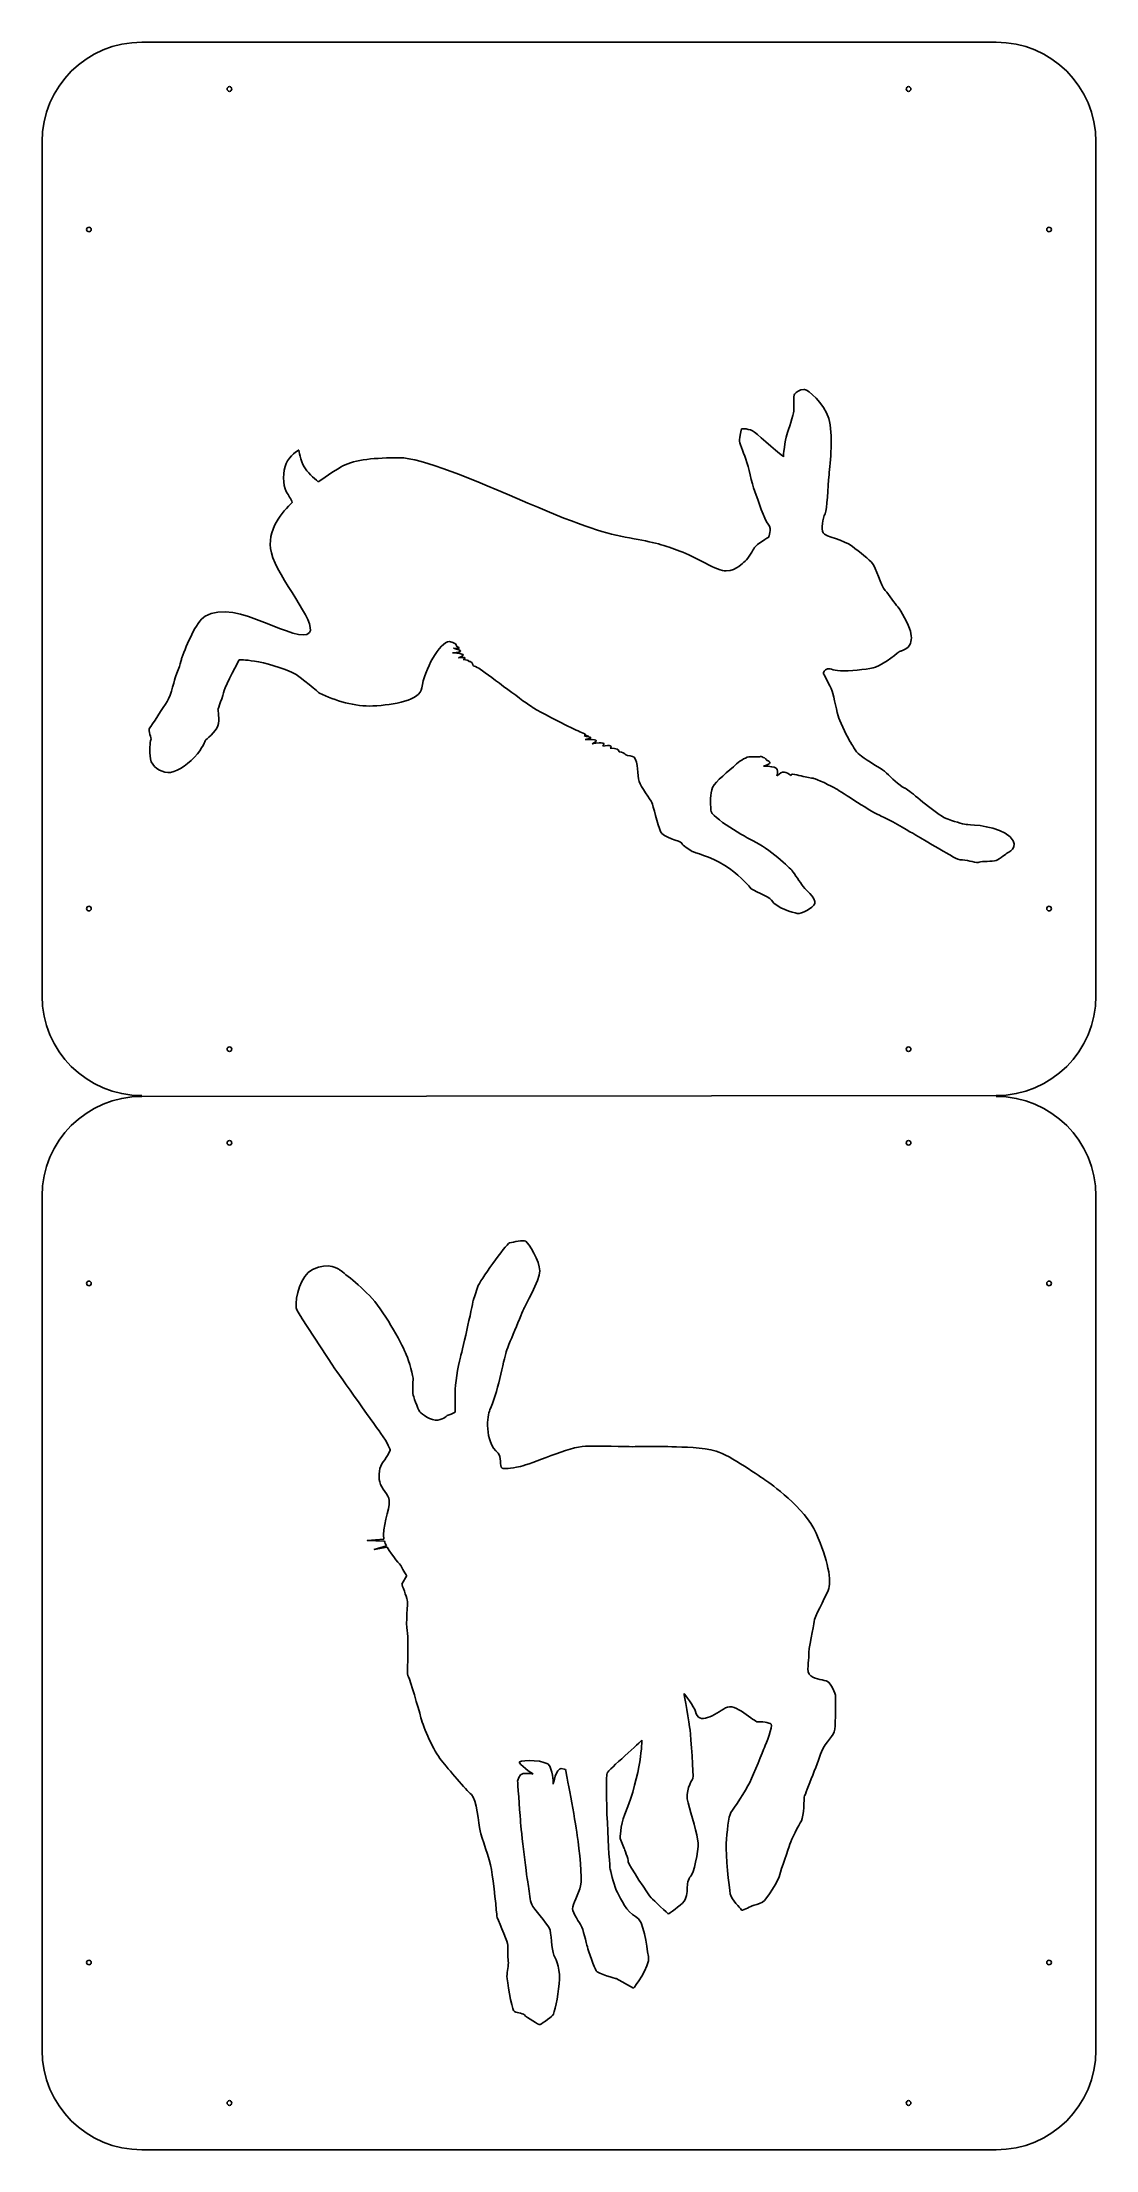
# Model space of a CAD drawing. Extents: x 0 to 127, y 0 to 254.
import ezdxf

# ---------------------------------------------------------------- set-up
doc = ezdxf.new("R2010")
doc.units = 0
doc.layers.get('0').update_dxf_attribs({"linetype": 'CONTINUOUS'})

msp = doc.modelspace()

# ---------------------------------------------------------------- linework, layer by layer
at = {"color": 7}
for points in [[(114.976281, 254.000006), (12.023712, 254.000006)], [(0, 241.98089), (0, 139.067659)], [(127, 139.067659), (127, 241.98089)], [(12.023712, 126.953922), (114.976281, 127.048545)], [(0, 12.01915), (0, 114.932325)], [(127, 114.932325), (127, 12.01915)], [(31.277581, 100.25664), (35.077431, 94.438268)], [(49.779826, 91.294885), (49.779826, 88.887279)], [(41.188115, 73.593422), (39.176114, 73.438168), (41.253751, 73.358226)], [(41.495048, 72.80095), (40.034749, 72.332661), (41.582563, 72.638122)], [(43.949778, 69.224726), (43.354109, 68.154667)], [(69.680836, 37.523933), (70.165954, 36.320182)], [(69.188144, 20.637032), (71.290184, 19.500075)], [(114.976281, 0.000006), (12.023712, 0.000006)]]:
    msp.add_lwpolyline(points, dxfattribs=at)
for points in [[(22.86, 248.355561), (22.86, 248.355561)], [(104.704444, 248.355561), (104.704444, 248.355561)], [(5.926667, 231.422228), (5.926667, 231.422228)], [(121.637778, 231.422228), (121.637778, 231.422228)], [(91.789321, 212.147309), (91.789321, 212.147309)], [(85.328265, 167.890234), (86.474794, 167.890234)], [(5.926667, 149.577781), (5.926667, 149.577781)], [(121.637778, 149.577781), (121.637778, 149.577781)], [(22.86, 132.64445), (22.86, 132.64445)], [(104.704444, 132.64445), (104.704444, 132.64445)], [(22.86, 121.355561), (22.86, 121.355561)], [(104.704444, 121.355561), (104.704444, 121.355561)], [(5.926667, 104.422228), (5.926667, 104.422228)], [(121.637778, 104.422228), (121.637778, 104.422228)], [(5.926667, 22.577782), (5.926667, 22.577782)], [(121.637778, 22.577781), (121.637778, 22.577781)], [(22.86, 5.64445), (22.86, 5.64445)], [(104.704444, 5.64445), (104.704444, 5.64445)]]:
    msp.add_lwpolyline(points, close=True, dxfattribs=at)
for points in [[(12.023712, 254.000006), (5.361991, 254.000006), (0, 248.640087), (0, 241.98089)], [(127, 241.98089), (127, 248.640087), (121.638006, 254.000006), (114.976281, 254.000006)], [(22.295556, 248.355561), (22.295556, 248.51143), (22.421912, 248.637786), (22.577778, 248.637786)], [(22.577778, 248.073333), (22.421912, 248.073333), (22.295556, 248.19969), (22.295556, 248.355561)], [(22.577778, 248.637786), (22.733643, 248.637786), (22.86, 248.51143), (22.86, 248.355561)], [(22.86, 248.355561), (22.86, 248.19969), (22.733643, 248.073333), (22.577778, 248.073333)], [(104.14, 248.355561), (104.14, 248.51143), (104.266357, 248.637786), (104.422222, 248.637786)], [(104.422222, 248.073333), (104.266357, 248.073333), (104.14, 248.19969), (104.14, 248.355561)], [(104.422222, 248.637786), (104.578088, 248.637786), (104.704444, 248.51143), (104.704444, 248.355561)], [(104.704444, 248.355561), (104.704444, 248.19969), (104.578088, 248.073333), (104.422222, 248.073333)], [(5.362222, 231.422228), (5.362222, 231.578096), (5.488577, 231.704453), (5.644444, 231.704453)], [(5.644444, 231.14), (5.488577, 231.14), (5.362222, 231.266357), (5.362222, 231.422228)], [(5.644444, 231.704453), (5.800311, 231.704453), (5.926667, 231.578096), (5.926667, 231.422228)], [(5.926667, 231.422228), (5.926667, 231.266357), (5.800311, 231.14), (5.644444, 231.14)], [(121.073333, 231.422228), (121.073333, 231.578096), (121.19969, 231.704453), (121.355556, 231.704453)], [(121.355556, 231.14), (121.19969, 231.14), (121.073333, 231.266357), (121.073333, 231.422228)], [(121.355556, 231.704453), (121.511421, 231.704453), (121.637778, 231.578096), (121.637778, 231.422228)], [(121.637778, 231.422228), (121.637778, 231.266357), (121.511421, 231.14), (121.355556, 231.14)], [(90.679615, 211.595081), (90.496793, 211.392493), (90.635218, 209.900743), (90.600717, 209.520284)], [(91.789321, 212.147309), (91.327385, 212.140261), (90.851001, 211.785111), (90.679615, 211.595081)], [(91.881363, 212.144679), (91.850783, 212.147414), (91.820119, 212.147835), (91.789321, 212.147309)], [(94.797645, 208.64461), (94.199245, 210.507667), (92.370579, 212.100185), (91.881363, 212.144679)], [(90.600717, 209.520284), (90.566115, 209.139721), (89.960874, 207.276664), (89.743458, 206.693407)], [(94.839719, 201.844325), (94.972885, 203.312092), (95.395952, 206.781553), (94.797645, 208.64461)], [(84.039735, 206.05966), (84.015012, 205.787859), (84.464476, 204.703916), (84.815478, 203.740305)], [(84.271144, 207.408672), (84.271144, 207.408672), (84.064348, 206.331461), (84.039735, 206.05966)], [(85.877859, 206.987928), (85.264943, 207.481987), (84.271144, 207.408672), (84.271144, 207.408672)], [(89.338483, 204.042715), (89.338483, 204.042715), (86.490783, 206.493868), (85.877859, 206.987928)], [(89.743458, 206.693407), (89.526135, 206.110254), (89.338492, 204.042715), (89.338483, 204.042715)], [(29.403412, 203.222263), (29.031903, 202.318609), (28.977197, 200.633106), (29.427083, 199.845788)], [(30.944397, 204.850019), (30.944397, 204.850019), (29.776511, 204.129599), (29.403412, 203.222263)], [(31.562362, 202.825186), (31.167594, 203.509316), (30.944389, 204.850019), (30.944397, 204.850019)], [(43.025019, 203.919122), (40.241061, 203.919122), (37.675571, 203.699914), (36.256298, 202.935631)], [(58.526833, 198.45996), (51.757994, 201.353105), (45.808985, 203.919122), (43.025019, 203.919122)], [(84.815478, 203.740305), (85.16659, 202.77659), (85.492776, 200.938882), (85.888377, 199.861566)], [(33.274262, 201.000206), (32.69658, 201.50572), (31.955127, 202.144326), (31.562362, 202.825186)], [(36.256298, 202.935631), (35.569433, 202.565797), (34.402051, 201.796402), (33.274262, 201.000206)], [(94.36113, 197.174059), (94.627874, 197.697887), (94.706562, 200.376452), (94.839719, 201.844325)], [(30.147608, 198.53622), (29.027965, 197.460376), (26.93768, 195.227421), (27.631033, 192.453831)], [(29.427083, 199.845788), (29.715916, 199.340442), (29.979529, 198.971754), (30.147608, 198.53622)], [(70.80995, 194.255144), (67.919325, 194.746047), (65.295671, 195.566815), (58.526833, 198.45996)], [(85.888377, 199.861566), (86.283886, 198.784249), (87.022183, 196.493821), (87.513512, 195.893418)], [(87.513512, 195.893418), (88.004832, 195.29291), (87.56873, 194.365589), (87.56873, 194.365589)], [(94.119202, 194.857334), (93.84624, 195.293962), (94.094269, 196.650127), (94.36113, 197.174059)], [(76.868673, 192.672092), (75.121842, 193.327086), (73.70299, 193.763819), (70.80995, 194.255144)], [(85.875233, 193.108615), (85.656867, 192.781065), (85.165437, 191.80052), (84.728704, 191.47297)], [(87.56873, 194.365589), (87.56873, 194.365589), (86.0936, 193.436164), (85.875233, 193.108615)], [(97.611383, 193.274283), (96.68343, 193.983869), (94.392156, 194.420601), (94.119202, 194.857334)], [(100.085883, 191.181078), (99.703847, 191.617811), (98.539436, 192.564592), (97.611383, 193.274283)], [(27.631033, 192.453831), (28.395308, 189.397016), (33.164658, 184.031996), (32.21715, 182.847705)], [(82.435646, 190.271218), (81.462043, 190.196325), (78.615495, 192.017098), (76.868673, 192.672092)], [(84.728704, 191.47297), (84.376642, 191.208953), (83.854927, 190.380401), (82.435646, 190.271218)], [(101.595304, 187.922937), (101.104085, 188.468748), (100.46802, 190.744451), (100.085883, 191.181078)], [(32.21715, 182.847705), (30.907052, 181.210062), (23.285575, 187.118894), (19.660548, 184.812057)], [(103.125763, 185.958586), (102.798213, 186.340727), (102.086633, 187.377021), (101.595304, 187.922937)], [(104.653587, 183.010744), (104.489817, 183.775026), (103.453312, 185.57655), (103.125763, 185.958586)], [(19.660548, 184.812057), (18.459533, 184.047879), (17.478146, 181.427061), (16.823148, 179.789418)], [(104.380103, 181.101615), (104.853239, 181.683925), (104.817366, 182.246566), (104.653587, 183.010744)], [(45.754608, 176.186792), (46.063325, 178.348262), (47.937431, 181.756399), (49.083741, 181.756399)], [(49.083741, 181.756399), (49.274869, 181.756399), (49.4681, 181.687502), (49.664899, 181.569693)], [(49.593903, 180.956984), (50.672793, 180.657309), (50.773982, 180.539185), (49.470305, 180.394238)], [(49.470305, 180.394238), (50.980879, 180.298098), (51.086915, 180.174189), (50.167159, 179.815714)], [(49.880531, 181.222579), (50.365649, 180.986541), (50.468202, 180.881671), (49.593903, 180.956984)], [(49.664899, 181.569693), (49.861808, 181.45199), (50.062402, 181.283692), (49.880531, 181.222579)], [(100.451409, 178.698111), (101.495167, 179.066473), (103.362432, 180.591462), (103.362432, 180.591462)], [(103.362432, 180.591462), (103.362432, 180.591462), (104.086213, 180.73988), (104.380103, 181.101615)], [(16.823148, 179.789418), (16.823148, 179.789418), (16.603839, 178.699899), (16.057923, 177.498989)], [(21.953607, 175.860715), (22.117377, 176.461222), (23.754915, 179.571156), (23.754915, 179.571156)], [(23.754915, 179.571156), (23.754915, 179.571156), (24.465132, 179.572208), (25.611459, 179.408118)], [(25.611459, 179.408118), (26.75777, 179.244343), (29.153708, 178.537702), (30.142349, 178.043327)], [(30.142349, 178.043327), (31.23408, 177.497516), (33.416272, 175.532008), (33.416272, 175.532008)], [(50.167159, 179.815714), (51.141713, 179.92332), (51.090382, 179.795939), (50.737798, 179.586934)], [(50.737798, 179.586934), (51.163482, 179.588722), (51.37207, 179.50836), (51.43466, 179.379192)], [(51.43466, 179.379192), (51.681739, 179.34164), (51.783449, 179.255387), (51.839619, 179.155671)], [(51.839619, 179.155671), (51.911356, 179.065106), (51.938393, 178.962234), (51.942179, 178.848002)], [(51.942179, 178.848002), (52.361132, 178.761223), (52.575821, 178.570205), (52.794187, 178.424627)], [(52.794187, 178.424627), (54.104285, 177.551161), (58.199073, 174.386426), (59.181612, 173.785918)], [(94.153384, 177.935512), (94.153384, 177.935512), (94.281391, 178.425258), (94.663536, 178.47985)], [(95.210504, 175.805492), (94.937542, 176.515183), (94.153384, 177.935512), (94.153384, 177.935512)], [(94.663536, 178.47985), (95.045573, 178.534442), (95.409205, 178.224774), (96.664707, 178.224774)], [(96.664707, 178.224774), (97.920209, 178.224774), (99.832805, 178.479745), (100.451409, 178.698111)], [(16.057923, 177.498989), (16.057923, 177.498989), (15.511165, 175.206246), (15.074432, 174.551147)], [(21.188373, 173.567657), (21.188373, 173.567657), (21.789827, 175.260312), (21.953607, 175.860715)], [(33.416272, 175.532008), (35.272278, 174.658647), (37.784653, 173.894891), (39.858916, 174.004179)], [(39.858916, 174.004179), (42.430305, 174.139448), (45.536242, 174.658332), (45.754608, 176.186792)], [(96.028323, 172.531573), (95.75547, 173.132081), (95.483467, 175.095801), (95.210504, 175.805492)], [(15.074432, 174.551147), (14.646223, 173.90888), (13.165303, 171.602779), (12.947046, 171.329821)], [(21.188373, 171.603305), (21.406748, 172.367588), (21.188373, 173.567657), (21.188373, 173.567657)], [(59.181612, 173.785918), (59.795799, 173.410719), (62.761728, 171.828088), (64.36729, 171.103671)], [(12.947046, 171.329821), (12.728671, 171.056968), (13.219268, 170.073478), (13.110076, 169.909808)], [(19.660548, 169.854585), (19.660548, 169.854585), (21.005349, 170.962616), (21.188373, 171.603305)], [(64.36729, 171.103671), (64.688427, 170.958724), (64.985052, 170.827242), (65.19826, 170.722371)], [(65.19826, 170.722371), (65.48658, 170.602985), (65.692215, 170.509264), (65.329752, 170.493591)], [(65.329752, 170.493591), (65.979693, 170.381568), (66.060055, 170.346436), (65.316599, 170.385775)], [(65.316599, 170.385775), (66.231609, 170.260709), (66.437993, 170.170144), (65.445456, 169.965031)], [(97.503563, 169.528508), (97.066931, 170.074319), (96.301285, 171.93117), (96.028323, 172.531573)], [(13.110076, 169.909808), (13.001002, 169.746033), (12.891087, 168.544807), (13.054858, 167.61675)], [(15.12965, 165.981105), (16.003015, 165.926513), (17.313736, 166.743284), (18.350981, 167.835011)], [(18.350981, 167.835011), (19.388116, 168.926738), (19.660548, 169.854585), (19.660548, 169.854585)], [(65.445456, 169.965031), (66.892498, 169.97881), (67.140317, 169.878673), (66.286946, 169.449619)], [(66.286946, 169.449619), (67.661619, 169.663883), (67.933319, 169.54944), (67.564949, 169.176135)], [(67.564949, 169.176135), (68.477022, 169.307196), (68.750717, 169.180447), (68.477443, 168.90528)], [(68.477443, 168.90528), (69.272019, 168.907068), (69.52163, 168.761386), (69.539823, 168.476647)], [(69.539823, 168.476647), (69.976135, 168.45298), (70.180828, 168.290046), (70.352382, 168.116384)], [(70.352382, 168.116384), (70.523945, 167.942722), (71.224594, 168.007937), (71.354284, 167.835011)], [(71.354284, 167.835011), (71.845613, 167.179912), (71.738113, 165.706043), (71.956479, 164.887169)], [(83.69262, 167.017189), (84.156592, 167.453816), (84.946128, 167.890234), (85.328265, 167.890234)], [(86.474794, 167.890234), (86.583977, 167.926628), (86.735765, 167.891391), (86.916576, 167.806085)], [(86.916576, 167.806085), (87.097395, 167.720779), (87.307549, 167.584984), (87.353099, 167.437933)], [(98.539646, 168.108495), (98.048318, 168.490636), (97.503563, 169.528508), (97.503563, 169.528508)], [(101.269227, 166.307182), (100.614229, 166.743915), (99.030866, 167.726354), (98.539646, 168.108495)], [(13.054858, 167.61675), (13.218527, 166.688798), (14.256294, 166.035697), (15.12965, 165.981105)], [(80.800001, 164.179792), (81.127551, 164.94397), (82.764668, 166.143828), (83.69262, 167.017189)], [(87.353099, 167.437933), (87.771529, 167.26648), (88.023875, 167.081983), (86.956025, 166.759483)], [(86.956025, 166.759483), (88.549276, 166.711202), (88.821809, 166.525969), (88.549587, 165.594546)], [(88.549587, 165.594546), (89.313137, 166.231238), (89.60261, 166.109958), (90.250977, 165.626102)], [(90.250977, 165.626102), (90.245423, 165.886438), (90.600086, 165.783986), (90.963618, 165.689213)], [(90.963618, 165.689213), (91.302317, 165.605801), (91.650264, 165.528594), (91.957618, 165.465693)], [(91.957618, 165.465693), (92.572537, 165.33989), (93.025266, 165.271099), (93.025266, 165.271099)], [(93.025266, 165.271099), (93.243633, 165.271099), (95.156329, 164.341674), (95.702246, 164.014124)], [(103.396621, 164.450646), (102.577844, 165.051049), (101.924326, 165.870449), (101.269227, 166.307182)], [(71.956479, 164.887169), (72.09785, 164.357136), (73.375121, 162.648808), (73.484304, 162.37585)], [(80.57911, 161.450211), (80.57911, 162.329673), (80.472451, 163.41551), (80.800001, 164.179792)], [(95.702246, 164.014124), (96.248061, 163.686574), (100.232723, 161.067649), (101.106188, 160.740205)], [(104.598369, 163.688047), (103.670417, 164.397738), (104.21539, 163.850139), (103.396621, 164.450646)], [(109.184485, 160.356275), (108.038066, 160.738417), (105.526321, 162.978461), (104.598369, 163.688047)], [(73.484304, 162.37585), (73.593487, 162.102892), (74.24533, 159.598725), (74.520388, 158.883669)], [(85.712195, 157.73714), (85.013759, 158.065847), (80.57911, 160.576746), (80.57911, 161.450211)], [(101.106188, 160.740205), (101.979545, 160.412655), (104.217385, 159.047549), (104.927071, 158.665408)], [(111.585359, 159.701492), (111.148626, 159.701492), (110.330804, 159.974134), (109.184485, 160.356275)], [(74.520388, 158.883669), (74.79335, 158.174083), (76.977747, 157.736614), (77.08693, 157.463656)], [(90.406131, 154.134514), (90.187756, 154.461959), (87.568209, 156.863674), (85.712195, 157.73714)], [(104.927071, 158.665408), (105.636666, 158.283267), (109.076034, 156.20868), (109.239704, 156.154088)], [(116.663221, 158.228885), (115.353127, 159.538874), (112.021987, 159.701492), (111.585359, 159.701492)], [(116.279291, 156.264534), (116.279291, 156.264534), (117.973314, 156.918687), (116.663221, 158.228885)], [(77.08693, 157.463656), (77.196113, 157.190698), (77.959133, 156.701056), (78.341279, 156.482795)], [(78.341279, 156.482795), (78.547124, 156.365092), (80.51116, 155.855886), (82.272607, 154.789298)], [(109.239704, 156.154088), (109.403483, 156.099497), (110.166394, 155.444082), (110.930575, 155.444082)], [(110.930575, 155.444082), (111.694858, 155.444082), (112.6226, 155.006823), (112.95015, 155.170598)], [(112.95015, 155.170598), (113.277594, 155.334373), (114.532991, 155.225084), (114.969724, 155.388859)], [(114.969724, 155.388859), (115.406457, 155.552529), (116.279291, 156.264534), (116.279291, 156.264534)], [(82.272607, 154.789298), (83.780236, 153.876387), (85.124625, 152.396734), (85.275672, 152.170163)], [(91.607879, 152.388424), (91.458203, 152.641397), (90.624497, 153.806965), (90.406131, 154.134514)], [(5.362222, 149.577781), (5.362222, 149.733652), (5.488576, 149.860008), (5.644444, 149.860008)], [(5.644444, 149.860008), (5.80031, 149.860008), (5.926667, 149.733652), (5.926667, 149.577781)], [(85.275672, 152.170163), (85.603112, 151.678838), (87.525183, 151.141547), (87.894807, 150.587111)], [(87.894807, 150.587111), (88.549797, 149.604567), (90.514473, 149.113243), (91.005692, 149.00406)], [(91.005692, 149.00406), (91.497012, 148.894876), (92.899144, 149.627498), (93.135703, 150.203182)], [(93.135703, 150.203182), (93.37217, 150.778971), (91.757554, 152.135346), (91.607879, 152.388424)], [(121.073333, 149.577781), (121.073333, 149.733652), (121.199687, 149.860008), (121.355556, 149.860008)], [(121.355556, 149.860008), (121.511421, 149.860008), (121.637778, 149.733652), (121.637778, 149.577781)], [(5.644444, 149.295556), (5.488576, 149.295556), (5.362222, 149.421912), (5.362222, 149.577781)], [(5.926667, 149.577781), (5.926667, 149.421912), (5.80031, 149.295556), (5.644444, 149.295556)], [(121.355556, 149.295556), (121.199687, 149.295556), (121.073333, 149.421912), (121.073333, 149.577781)], [(121.637778, 149.577781), (121.637778, 149.421912), (121.511421, 149.295556), (121.355556, 149.295556)], [(0, 139.067659), (0, 132.40849), (5.361991, 127.048545), (12.023712, 127.048545)], [(114.976281, 127.048545), (121.637998, 127.048545), (127, 132.40849), (127, 139.067659)], [(22.295556, 132.64445), (22.295556, 132.800319), (22.421911, 132.926675), (22.577777, 132.926675)], [(22.577777, 132.362222), (22.421911, 132.362222), (22.295556, 132.488579), (22.295556, 132.64445)], [(22.577777, 132.926675), (22.733645, 132.926675), (22.86, 132.800319), (22.86, 132.64445)], [(22.86, 132.64445), (22.86, 132.488579), (22.733645, 132.362222), (22.577777, 132.362222)], [(104.14, 132.64445), (104.14, 132.800319), (104.266357, 132.926675), (104.422222, 132.926675)], [(104.422222, 132.362222), (104.266357, 132.362222), (104.14, 132.488579), (104.14, 132.64445)], [(104.422222, 132.926675), (104.578088, 132.926675), (104.704444, 132.800319), (104.704444, 132.64445)], [(104.704444, 132.64445), (104.704444, 132.488579), (104.578088, 132.362222), (104.422222, 132.362222)], [(0, 114.932325), (0, 121.591493), (5.361991, 126.953922), (12.023712, 126.953922)], [(114.976281, 126.953922), (121.637998, 126.953922), (127, 121.591493), (127, 114.932325)], [(22.295556, 121.355561), (22.295556, 121.51143), (22.421911, 121.637786), (22.577777, 121.637786)], [(22.577777, 121.073333), (22.421911, 121.073333), (22.295556, 121.19969), (22.295556, 121.355561)], [(22.577777, 121.637786), (22.733645, 121.637786), (22.86, 121.51143), (22.86, 121.355561)], [(22.86, 121.355561), (22.86, 121.19969), (22.733645, 121.073333), (22.577777, 121.073333)], [(104.14, 121.355561), (104.14, 121.51143), (104.266357, 121.637786), (104.422222, 121.637786)], [(104.422222, 121.073333), (104.266357, 121.073333), (104.14, 121.19969), (104.14, 121.355561)], [(104.422222, 121.637786), (104.578088, 121.637786), (104.704444, 121.51143), (104.704444, 121.355561)], [(104.704444, 121.355561), (104.704444, 121.19969), (104.578088, 121.073333), (104.422222, 121.073333)], [(56.345861, 109.285399), (55.860742, 109.151602), (52.667606, 104.57043), (52.505935, 104.035348)], [(58.28623, 109.486094), (57.962888, 109.686684), (56.830979, 109.419196), (56.345861, 109.285399)], [(59.98404, 105.941426), (59.98404, 107.078383), (58.609677, 109.285399), (58.28623, 109.486094)], [(35.805109, 106.075223), (35.805109, 106.075223), (34.592417, 107.078383), (32.57116, 106.075223)], [(5.362222, 104.422228), (5.362222, 104.578096), (5.488577, 104.704453), (5.644444, 104.704453)], [(5.644444, 104.14), (5.488577, 104.14), (5.362222, 104.266357), (5.362222, 104.422228)], [(5.644444, 104.704453), (5.800311, 104.704453), (5.926667, 104.578096), (5.926667, 104.422228)], [(5.926667, 104.422228), (5.926667, 104.266357), (5.800311, 104.14), (5.644444, 104.14)], [(32.57116, 106.075223), (31.157143, 105.373316), (30.46912, 102.798148), (30.630791, 101.460496)], [(39.766735, 102.597453), (38.068925, 104.470082), (35.805109, 106.075223), (35.805109, 106.075223)], [(58.124559, 101.527394), (58.124559, 101.527394), (59.98404, 104.804469), (59.98404, 105.941426)], [(121.073333, 104.422228), (121.073333, 104.578096), (121.19969, 104.704453), (121.355556, 104.704453)], [(121.355556, 104.14), (121.19969, 104.14), (121.073333, 104.266357), (121.073333, 104.422228)], [(121.355556, 104.704453), (121.511421, 104.704453), (121.637778, 104.578096), (121.637778, 104.422228)], [(121.637778, 104.422228), (121.637778, 104.266357), (121.511421, 104.14), (121.355556, 104.14)], [(43.890032, 95.842714), (43.566585, 96.645179), (41.464544, 100.724824), (39.766735, 102.597453)], [(51.981687, 102.430312), (51.981687, 102.430312), (50.732391, 96.578386), (50.408944, 95.508222)], [(52.505935, 104.035348), (52.344159, 103.500371), (51.981687, 102.430312), (51.981687, 102.430312)], [(30.630791, 101.460496), (30.662978, 101.194375), (31.277581, 100.25664), (31.277581, 100.25664)], [(55.941631, 96.1771), (56.264973, 97.180261), (58.124559, 101.527394), (58.124559, 101.527394)], [(35.077431, 94.438268), (35.077431, 94.438268), (39.928406, 87.549627), (40.817755, 86.345771)], [(44.698493, 92.766229), (44.779381, 93.234413), (44.213374, 95.040143), (43.890032, 95.842714)], [(50.408944, 95.508222), (50.085602, 94.438268), (49.779826, 92.097455), (49.779826, 91.294885)], [(53.973808, 89.188217), (54.8336, 90.966389), (55.618183, 95.17394), (55.941631, 96.1771)], [(44.698493, 91.027397), (44.698493, 91.027397), (44.617605, 92.298045), (44.698493, 92.766229)], [(45.506954, 88.954072), (45.264394, 89.221666), (44.698493, 91.027397), (44.698493, 91.027397)], [(47.689882, 87.950912), (46.858175, 87.81722), (45.749513, 88.686584), (45.506954, 88.954072)], [(54.966345, 83.938165), (53.239819, 85.476408), (53.650361, 88.519443), (53.973808, 89.188217)], [(49.045942, 88.586236), (48.722494, 88.519443), (48.521694, 88.084709), (47.689882, 87.950912)], [(49.779826, 88.887279), (49.779826, 88.887279), (49.369284, 88.653135), (49.045942, 88.586236)], [(40.817755, 86.345771), (41.707104, 85.142021), (41.949663, 84.33945), (41.949663, 84.33945)], [(41.949663, 84.33945), (41.949663, 84.33945), (41.668606, 83.617979), (41.094289, 82.901556)], [(55.441681, 82.165884), (55.118233, 82.299681), (55.347329, 83.59873), (54.966345, 83.938165)], [(65.47665, 84.807634), (63.617169, 84.740736), (58.937017, 82.634067), (57.643437, 82.366474)], [(71.136086, 84.740736), (70.489297, 84.740736), (66.85217, 84.857072), (65.47665, 84.807634)], [(75.906173, 84.740736), (74.750598, 84.796905), (71.782876, 84.740736), (71.136086, 84.740736)], [(81.242267, 84.205654), (79.62524, 84.673837), (77.280641, 84.673837), (75.906173, 84.740736)], [(87.225045, 80.661091), (86.739926, 80.995477), (82.859188, 83.737575), (81.242267, 84.205654)], [(41.094289, 82.901556), (40.625159, 82.3163), (40.49841, 81.27969), (40.687219, 80.49395)], [(57.643437, 82.366474), (56.349858, 82.098985), (55.765023, 82.032087), (55.441681, 82.165884)], [(40.687219, 80.49395), (40.876028, 79.707999), (41.767586, 78.960125), (41.829014, 78.25338)], [(93.288711, 74.307531), (91.914349, 77.450914), (87.710164, 80.326704), (87.225045, 80.661091)], [(41.829014, 78.25338), (41.92547, 77.144086), (40.909582, 74.922029), (41.188115, 73.593422)], [(94.744067, 67.418995), (95.22908, 68.489054), (94.663179, 71.164253), (93.288711, 74.307531)], [(41.253751, 73.358226), (41.315285, 73.177306), (41.397646, 72.989864), (41.495048, 72.80095)], [(41.582563, 72.638122), (42.198007, 71.529144), (43.23346, 70.428581), (43.23346, 70.428581)], [(43.23346, 70.428581), (43.55249, 69.684179), (43.949778, 69.224726), (43.949778, 69.224726)], [(43.354109, 68.154667), (43.354109, 68.154667), (43.933579, 66.616425), (44.014467, 66.282038)], [(44.014467, 66.282038), (44.09525, 65.947651), (43.822713, 63.33935), (43.984384, 62.603678)], [(93.046152, 63.673737), (93.046152, 64.14192), (94.258948, 66.348936), (94.744067, 67.418995)], [(92.399362, 59.594092), (92.318579, 60.196072), (93.046152, 63.205659), (93.046152, 63.673737)], [(43.984384, 62.603678), (44.146055, 61.868006), (44.077263, 59.794787), (44.077263, 58.992217)], [(44.077263, 58.992217), (44.077263, 58.390342), (43.903496, 57.387076), (44.146055, 56.985791)], [(92.641922, 57.119588), (91.995132, 57.587771), (92.480251, 58.992217), (92.399362, 59.594092)], [(44.146055, 56.985791), (44.388614, 56.584506), (45.326664, 53.274087), (45.650007, 52.070231)], [(94.663179, 56.450814), (94.258948, 56.651404), (93.288711, 56.651404), (92.641922, 57.119588)], [(95.633416, 54.578185), (95.633416, 55.046368), (95.067409, 56.250224), (94.663179, 56.450814)], [(78.089102, 50.565438), (78.008319, 51.368009), (77.361529, 54.97947), (77.361529, 54.97947)], [(77.361529, 54.97947), (77.361529, 54.97947), (78.634912, 53.344667), (78.735891, 52.839353)], [(82.365865, 53.265356), (83.502612, 54.001554), (85.850683, 51.5017), (86.254913, 51.568599)], [(95.552528, 50.699235), (95.633416, 51.568599), (95.633416, 54.110001), (95.633416, 54.578185)], [(45.650007, 52.070231), (45.973454, 50.866376), (47.212968, 48.024036), (48.102317, 46.953977)], [(78.735891, 52.839353), (79.084478, 51.096102), (81.095217, 52.44238), (82.365865, 53.265356)], [(86.254913, 51.568599), (86.659144, 51.635497), (87.629275, 51.5017), (87.871835, 51.30111)], [(87.871835, 51.30111), (88.114394, 51.10052), (87.225045, 48.893504), (87.063374, 48.492219)], [(68.112615, 45.449184), (68.20581, 45.685327), (72.284298, 49.353063), (72.284298, 49.353063)], [(72.284298, 49.353063), (72.284298, 49.353063), (72.284298, 45.440874), (70.219284, 40.433277)], [(78.412549, 44.746961), (78.57422, 45.081348), (78.16999, 49.762868), (78.089102, 50.565438)], [(87.063374, 48.492219), (86.901703, 48.090934), (85.769795, 45.281938), (85.284676, 44.278777)], [(93.935501, 47.957137), (94.42062, 49.294789), (95.47164, 49.829766), (95.552528, 50.699235)], [(48.102317, 46.953977), (48.991666, 45.883918), (51.085606, 43.342515), (51.732396, 42.807433)], [(59.170425, 45.281938), (59.170425, 45.281938), (57.310944, 46.552692), (57.553503, 46.753282)], [(57.553503, 46.753282), (57.796062, 46.953977), (60.787452, 47.087668), (61.191682, 46.218305)], [(61.191682, 46.218305), (61.595912, 45.348836), (61.595912, 44.078187), (61.595912, 44.078187)], [(61.595912, 44.078187), (61.595912, 44.078187), (61.91936, 46.01761), (62.566149, 45.950816)], [(62.566149, 45.950816), (63.212939, 45.883918), (63.096603, 45.750121), (63.096603, 45.750121)], [(63.096603, 45.750121), (63.096603, 45.750121), (64.256386, 39.697605), (64.498945, 37.891874)], [(91.833461, 42.473047), (91.833461, 42.473047), (93.450488, 46.61959), (93.935501, 47.957137)], [(57.310944, 44.412574), (57.310944, 44.412574), (57.472615, 45.281938), (57.957734, 45.348836)], [(57.634391, 39.730949), (57.553503, 41.001703), (57.310944, 44.412574), (57.310944, 44.412574)], [(57.957734, 45.348836), (58.442852, 45.415734), (59.170425, 45.281938), (59.170425, 45.281938)], [(68.460466, 33.812229), (68.372846, 34.174595), (67.75919, 44.55447), (68.112615, 45.449184)], [(77.846542, 41.804273), (77.442312, 43.208719), (78.250878, 44.412574), (78.412549, 44.746961)], [(85.284676, 44.278777), (84.799557, 43.275617), (83.344307, 41.135499), (83.020965, 40.667316)], [(51.732396, 42.807433), (52.379186, 42.272457), (52.621745, 39.26287), (52.783416, 38.4603)], [(79.059339, 36.988956), (78.97845, 37.992116), (78.250878, 40.399827), (77.846542, 41.804273)], [(83.020965, 40.667316), (82.697517, 40.199132), (82.535846, 38.25971), (82.454958, 36.922058)], [(91.510013, 39.664155), (91.833461, 40.199132), (91.833461, 42.473047), (91.833461, 42.473047)], [(52.783416, 38.4603), (52.945087, 37.65773), (53.915324, 35.116327), (54.157779, 33.77878)], [(58.604523, 31.772354), (58.442852, 32.574924), (57.715174, 38.4603), (57.634391, 39.730949)], [(70.219284, 40.433277), (69.64381, 39.037877), (69.680836, 37.523933), (69.680836, 37.523933)], [(90.135651, 36.855159), (90.297322, 37.390241), (91.186671, 39.129073), (91.510013, 39.664155)], [(64.498945, 37.891874), (64.741504, 36.086143), (65.145735, 32.74217), (64.903175, 31.805803)], [(70.165954, 36.320182), (70.165954, 36.320182), (70.651073, 35.049428), (70.651073, 34.715042)], [(78.16999, 32.976209), (78.493332, 33.176799), (79.140122, 35.985796), (79.059339, 36.988956)], [(82.454958, 36.922058), (82.374175, 35.58451), (82.778406, 31.638662), (82.940077, 30.836092)], [(88.922855, 33.176799), (89.003743, 33.711881), (89.97398, 36.320182), (90.135651, 36.855159)], [(54.157779, 33.77878), (54.400338, 32.441127), (54.804673, 28.361587), (54.804673, 28.160892)], [(69.349815, 31.003233), (68.945585, 31.738905), (68.622242, 33.14335), (68.460466, 33.812229)], [(70.651073, 34.715042), (70.651073, 34.380655), (73.157343, 30.635397), (73.399903, 30.367908)], [(86.820815, 29.832931), (87.305933, 30.10042), (88.842072, 32.641823), (88.922855, 33.176799)], [(59.008754, 29.565338), (58.766194, 30.033521), (58.766194, 30.969783), (58.604523, 31.772354)], [(64.903175, 31.805803), (64.660616, 30.869541), (63.932938, 29.531889), (63.932938, 29.06381)], [(71.532743, 28.127443), (70.481723, 28.595627), (69.754045, 30.267561), (69.349815, 31.003233)], [(77.361529, 29.966623), (77.765759, 30.501705), (77.743144, 31.404518), (77.743144, 31.605213)], [(77.743144, 31.605213), (77.743144, 31.805803), (77.846542, 32.775514), (78.16999, 32.976209)], [(82.940077, 30.836092), (83.101748, 30.033521), (84.152768, 29.230951), (84.233656, 28.963463)], [(54.804673, 28.160892), (54.804673, 27.960302), (56.017365, 25.352001), (56.098253, 24.883818)], [(61.110899, 26.756447), (60.787452, 27.291424), (59.251313, 29.097154), (59.008754, 29.565338)], [(63.932938, 29.06381), (63.932938, 28.595627), (64.822287, 27.25808), (64.983958, 26.990486)], [(73.068882, 23.312126), (72.826323, 24.58288), (72.583763, 27.65926), (71.532743, 28.127443)], [(73.399903, 30.367908), (73.642462, 30.10042), (75.501943, 28.428381), (75.501943, 28.428381)], [(75.501943, 28.428381), (75.501943, 28.428381), (76.957298, 29.431646), (77.361529, 29.966623)], [(84.233656, 28.963463), (84.314544, 28.695869), (85.2446, 29.2644), (85.568048, 29.398197)], [(85.568048, 29.398197), (85.891495, 29.531889), (86.335696, 29.565338), (86.820815, 29.832931)], [(61.6768, 23.479372), (61.353353, 24.081247), (61.434241, 26.221365), (61.110899, 26.756447)], [(64.983958, 26.990486), (65.145735, 26.722998), (65.630748, 24.917267), (65.711636, 24.449083)], [(5.362222, 22.577782), (5.362222, 22.733651), (5.488577, 22.860008), (5.644444, 22.860008)], [(5.644444, 22.860008), (5.800311, 22.860008), (5.926667, 22.733651), (5.926667, 22.577782)], [(56.098253, 24.883818), (56.179036, 24.415634), (56.098253, 23.211884), (56.179036, 22.7437)], [(62.32359, 20.001602), (62.485261, 21.606743), (62.000143, 22.877392), (61.6768, 23.479372)], [(65.711636, 24.449083), (65.792524, 23.981005), (66.600985, 21.907681), (66.762656, 21.573294)], [(71.290184, 19.500075), (71.290184, 19.500075), (73.311441, 22.041477), (73.068882, 23.312126)], [(121.073333, 22.577781), (121.073333, 22.733652), (121.199687, 22.860008), (121.355556, 22.860008)], [(121.355556, 22.860008), (121.511421, 22.860008), (121.637778, 22.733652), (121.637778, 22.577781)], [(5.644444, 22.295555), (5.488577, 22.295555), (5.362222, 22.421912), (5.362222, 22.577782)], [(5.926667, 22.577782), (5.926667, 22.421912), (5.800311, 22.295555), (5.644444, 22.295555)], [(56.179036, 22.7437), (56.259924, 22.275517), (56.017365, 21.472946), (56.017365, 20.937969)], [(56.017365, 20.937969), (56.017365, 20.402887), (56.583266, 17.125813), (56.825825, 16.791426)], [(66.762656, 21.573294), (66.924433, 21.238907), (69.188144, 20.637032), (69.188144, 20.637032)], [(121.355556, 22.295556), (121.199687, 22.295556), (121.073333, 22.421912), (121.073333, 22.577781)], [(121.637778, 22.577781), (121.637778, 22.421912), (121.511421, 22.295556), (121.355556, 22.295556)], [(61.515129, 16.189551), (61.757689, 16.457039), (62.161919, 18.396567), (62.32359, 20.001602)], [(56.825825, 16.791426), (57.068385, 16.457039), (57.876845, 16.523938), (58.119405, 16.256449)], [(58.119405, 16.256449), (58.361964, 15.988856), (59.978991, 15.052594), (59.978991, 15.052594)], [(59.978991, 15.052594), (59.978991, 15.052594), (61.27257, 15.921957), (61.515129, 16.189551)], [(12.023712, 0.000006), (5.361991, 0.000006), (0, 5.359953), (0, 12.01915)], [(127, 12.01915), (127, 5.359953), (121.637998, 0.000006), (114.976281, 0.000006)], [(22.295556, 5.64445), (22.295556, 5.800319), (22.421911, 5.926675), (22.577777, 5.926675)], [(22.577777, 5.362222), (22.421911, 5.362222), (22.295556, 5.488579), (22.295556, 5.64445)], [(22.577777, 5.926675), (22.733645, 5.926675), (22.86, 5.800319), (22.86, 5.64445)], [(22.86, 5.64445), (22.86, 5.488579), (22.733645, 5.362222), (22.577777, 5.362222)], [(104.14, 5.64445), (104.14, 5.800319), (104.266357, 5.926675), (104.422222, 5.926675)], [(104.422222, 5.362222), (104.266357, 5.362222), (104.14, 5.488579), (104.14, 5.64445)], [(104.422222, 5.926675), (104.578088, 5.926675), (104.704444, 5.800319), (104.704444, 5.64445)], [(104.704444, 5.64445), (104.704444, 5.488579), (104.578088, 5.362222), (104.422222, 5.362222)]]:
    msp.add_open_spline(points, degree=3, dxfattribs=at)

doc.saveas('drawing.dxf')
